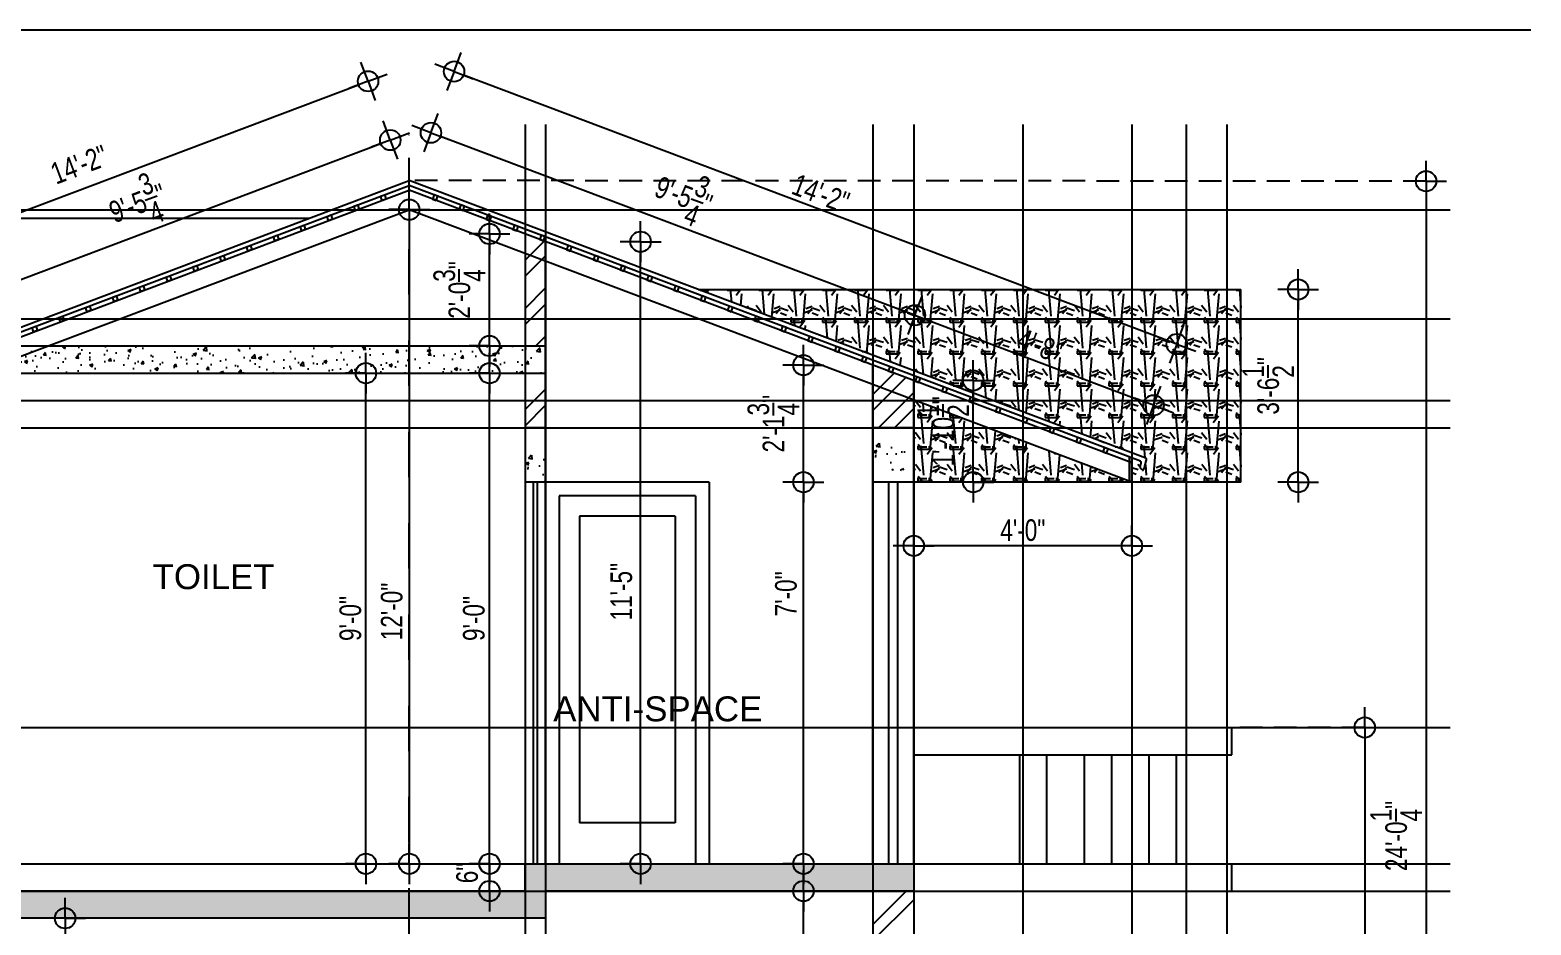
# Model space of a CAD drawing. Header units: inches. Extents: x 171009 to 352533, y -79956 to -38287.
# Drawn here: x 174494.9 to 174825.1, y -39329.5 to -39132.4 of the extents above; entities that cross this region are included whole.
import ezdxf

# ---------------------------------------------------------------- set-up
doc = ezdxf.new("R2010")
doc.units = ezdxf.units.IN
doc.header["$LTSCALE"] = 20
doc.header["$MEASUREMENT"] = 0
doc.header["$PDMODE"] = 34
doc.header["$PDSIZE"] = 5
doc.linetypes.add('DASHDOT', pattern=[1, 0.5, -0.25, 0, -0.25])
doc.linetypes.add('HIDDEN', pattern=[0.375, 0.25, -0.125])
doc.layers.get('0').update_dxf_attribs({"linetype": 'CONTINUOUS'})
doc.layers.get('Defpoints').update_dxf_attribs({"linetype": 'CONTINUOUS'})
for name, color, linetype in [('border', 230, 'CONTINUOUS'), ('DIMLINE', 254, 'CONTINUOUS'), ('DOOR', 1, 'CONTINUOUS'), ('guide', 211, 'CONTINUOUS'), ('HATCH', 8, 'CONTINUOUS'), ('KALKAAL', 7, 'CONTINUOUS'), ('text', 2, 'CONTINUOUS'), ('TILE', 22, 'CONTINUOUS'), ('wall', 13, 'CONTINUOUS'), ('WOOD', 7, 'CONTINUOUS')]:
    doc.layers.add(name, color=color, linetype=linetype)
doc.styles.add('DIMTEXT', font='arial_B.ttf', dxfattribs={"width": 0.75})
doc.styles.add('style5', font='arial_B.ttf')
doc.dimstyles.new('ARCH_48_0', dxfattribs={"dimtxt": 4.75, "dimasz": 2.25, "dimexe": 0.25, "dimexo": 0, "dimgap": 1, "dimtad": 1, "dimzin": 3, "dimdsep": 46, "dimlunit": 4, "dimtxsty": 'DIMTEXT', "dimblk": 'BLK', "dimcen": 0, "dimdle": 0.09375, "dimse1": 1, "dimse2": 1, "dimclrd": 254, "dimclrt": 3, "dimadec": 1, "dimazin": 0, "dimtfac": 1, "dimtix": 1, "dimtmove": 2, "dimatfit": 3, "dimldrblk": 'NONE', "dimfxl": 0.25, "dimtvp": 1.4625, "dimtolj": 1, "dimtzin": 15, "dimarcsym": 0})
pattern_1 = [(50, (-1909.8873, 1006.686), (7.17260183, -0.62752135), [0.75, -8.25]), (355, (-1909.887, 1006.686), (-1.38751334, 7.52192134), [0.6, -6.6]), (100.4514, (-1909.2896, 1006.634), (5.78509382, 6.89439542), [0.6374019, -7.01142112]), (46.1842, (-1909.887, 1008.686), (10.6724105, -1.65519014), [1.125, -12.375]), (96.6356, (-1908.998, 1008.548), (9.34662706, 9.7411787), [0.9561029, -10.51713]), (351.1842, (-1909.887, 1008.686), (9.34661945, 9.741186), [0.9, -9.9]), (21, (-1908.8873, 1008.186), (5.96907052, -4.0261889), [0.75, -8.25]), (326, (-1908.887, 1008.186), (2.43315332, 7.25150045), [0.6, -6.6]), (71.4514, (-1908.39, 1007.8506), (8.40222629, 3.22530497), [0.6374019, -7.01142112]), (37.5, (-1909.8873, 1006.6861), (0.121598553, 3.32893854), [0, -6.52, 0, -6.7, 0, -6.625]), (7.5, (-1909.8873, 1006.686), (2.630695374, 3.94411712), [0, -3.82, 0, -6.37, 0, -2.525]), (327.5, (-1912.1173, 1006.686), (5.33822436, -0.225548717), [0, -2.5, 0, -7.8, 0, -10.35]), (317.5, (-1913.1173, 1006.686), (5.83186169, 1.00104982), [0, -3.25, 0, -5.18, 0, -7.35])]

# ---------------------------------------------------------------- blocks, each defined once
blk = doc.blocks.new('BLK')
for q in [(0, 2), (-2, 0), (0, -2), (2, 0)]:
    blk.add_line((0, 0), q)
blk.add_circle((0, 0), 1)
blk = doc.blocks.new('*D200')
at = {"layer": 'Defpoints', "color": 0, "transparency": 16777216}
for p in [(174537.08, -39327.98), (174502.59, -39435.98), (174537.08, -39435.98)]:
    blk.add_point(p, dxfattribs=at)
at = {"layer": 'DIMLINE', "color": 254, "lineweight": -2, "transparency": 16777216}
blk.add_line((174502.59, -39330.23), (174502.59, -39433.73), dxfattribs=at)
at = {"layer": 'DIMLINE', "color": 254, "lineweight": -2, "transparency": 16777216, "xscale": 2.25, "yscale": 2.25, "zscale": 2.25}
for p, rotation in [((174502.59, -39327.98), 90), ((174502.59, -39435.98), 270)]:
    blk.add_blockref('BLK', p, dxfattribs=dict(at, rotation=rotation))
at = {"layer": 'DIMLINE', "color": 3, "transparency": 16777216, "insert": (174499.16, -39381.98), "char_height": 4.75, "attachment_point": 5, "rotation": 90, "style": 'DIMTEXT'}
blk.add_mtext('\\A1;9\'-0"', dxfattribs=at)
blk = doc.blocks.new('_None')
blk = doc.blocks.new('*D202')
at = {"layer": 'Defpoints', "color": 0, "transparency": 16777216}
for p in [(174665.03, -39321.98), (174680.3, -39321.98), (174680.3, -39351.98)]:
    blk.add_point(p, dxfattribs=at)
at = {"layer": 'DIMLINE', "color": 254, "lineweight": -2, "transparency": 16777216}
blk.add_line((174665.03, -39349.73), (174665.03, -39324.23), dxfattribs=at)
at = {"layer": 'DIMLINE', "color": 254, "lineweight": -2, "transparency": 16777216, "xscale": 2.25, "yscale": 2.25, "zscale": 2.25}
for p, rotation in [((174665.03, -39321.98), 90), ((174665.03, -39351.98), 270)]:
    blk.add_blockref('BLK', p, dxfattribs=dict(at, rotation=rotation))
at = {"layer": 'DIMLINE', "color": 3, "transparency": 16777216, "insert": (174661.6, -39336.98), "char_height": 4.75, "attachment_point": 5, "rotation": 90, "style": 'DIMTEXT'}
blk.add_mtext('\\A1;2\'-6"', dxfattribs=at)
blk = doc.blocks.new('*D203')
at = {"layer": 'Defpoints', "color": 0, "transparency": 16777216}
for p in [(174665.03, -39231.98), (174680.3, -39231.98), (174638.72, -39315.98)]:
    blk.add_point(p, dxfattribs=at)
at = {"layer": 'DIMLINE', "color": 254, "lineweight": -2, "transparency": 16777216}
blk.add_line((174665.03, -39313.73), (174665.03, -39234.23), dxfattribs=at)
at = {"layer": 'DIMLINE', "color": 254, "lineweight": -2, "transparency": 16777216, "xscale": 2.25, "yscale": 2.25, "zscale": 2.25}
for p, rotation in [((174665.03, -39231.98), 90), ((174665.03, -39315.98), 270)]:
    blk.add_blockref('BLK', p, dxfattribs=dict(at, rotation=rotation))
at = {"layer": 'DIMLINE', "color": 3, "transparency": 16777216, "insert": (174661.2, -39256.55), "char_height": 4.75, "attachment_point": 5, "rotation": 90, "style": 'DIMTEXT'}
blk.add_mtext('\\A1;7\'-0"', dxfattribs=at)
blk = doc.blocks.new('*D204')
at = {"layer": 'Defpoints', "color": 0, "transparency": 16777216}
for p in [(174665.03, -39206.2), (174680.3, -39206.2), (174680.3, -39231.98)]:
    blk.add_point(p, dxfattribs=at)
at = {"layer": 'DIMLINE', "color": 254, "lineweight": -2, "transparency": 16777216}
blk.add_line((174665.03, -39229.73), (174665.03, -39208.45), dxfattribs=at)
at = {"layer": 'DIMLINE', "color": 254, "lineweight": -2, "transparency": 16777216, "xscale": 2.25, "yscale": 2.25, "zscale": 2.25}
for p, rotation in [((174665.03, -39206.2), 90), ((174665.03, -39231.98), 270)]:
    blk.add_blockref('BLK', p, dxfattribs=dict(at, rotation=rotation))
at = {"layer": 'DIMLINE', "color": 3, "transparency": 16777216, "insert": (174658.43, -39219.09), "char_height": 4.75, "attachment_point": 5, "rotation": 90, "style": 'DIMTEXT'}
blk.add_mtext('\\A1;2\'-1{\\H1.000000x;\\S3/4;}"', dxfattribs=at)
blk = doc.blocks.new('*D205')
at = {"layer": 'Defpoints', "color": 0, "transparency": 16777216}
for p in [(174608.3, -39179.03), (174629.2, -39179.03), (174624.21, -39315.98)]:
    blk.add_point(p, dxfattribs=at)
at = {"layer": 'DIMLINE', "color": 254, "lineweight": -2, "transparency": 16777216}
blk.add_line((174629.2, -39313.73), (174629.2, -39181.28), dxfattribs=at)
at = {"layer": 'DIMLINE', "color": 254, "lineweight": -2, "transparency": 16777216, "xscale": 2.25, "yscale": 2.25, "zscale": 2.25}
for p, rotation in [((174629.2, -39179.03), 90), ((174629.2, -39315.98), 270)]:
    blk.add_blockref('BLK', p, dxfattribs=dict(at, rotation=rotation))
at = {"layer": 'DIMLINE', "color": 3, "transparency": 16777216, "insert": (174624.99, -39256.09), "char_height": 4.75, "attachment_point": 5, "rotation": 90, "style": 'DIMTEXT'}
blk.add_mtext('\\A1;11\'-5"', dxfattribs=at)
blk = doc.blocks.new('*D206')
at = {"layer": 'Defpoints', "color": 0, "transparency": 16777216}
for p in [(174595.96, -39207.98), (174603.8, -39207.98), (174603.8, -39315.98)]:
    blk.add_point(p, dxfattribs=at)
at = {"layer": 'DIMLINE', "color": 254, "lineweight": -2, "transparency": 16777216}
blk.add_line((174595.96, -39313.73), (174595.96, -39210.23), dxfattribs=at)
at = {"layer": 'DIMLINE', "color": 254, "lineweight": -2, "transparency": 16777216, "xscale": 2.25, "yscale": 2.25, "zscale": 2.25}
for p, rotation in [((174595.96, -39207.98), 90), ((174595.96, -39315.98), 270)]:
    blk.add_blockref('BLK', p, dxfattribs=dict(at, rotation=rotation))
at = {"layer": 'DIMLINE', "color": 3, "transparency": 16777216, "insert": (174592.53, -39261.98), "char_height": 4.75, "attachment_point": 5, "rotation": 90, "style": 'DIMTEXT'}
blk.add_mtext('\\A1;9\'-0"', dxfattribs=at)
blk = doc.blocks.new('*D207')
at = {"layer": 'Defpoints', "color": 0, "transparency": 16777216}
for p in [(174560.32, -39207.98), (174568.78, -39207.98), (174568.78, -39315.98)]:
    blk.add_point(p, dxfattribs=at)
at = {"layer": 'DIMLINE', "color": 254, "lineweight": -2, "transparency": 16777216}
blk.add_line((174568.78, -39313.73), (174568.78, -39210.23), dxfattribs=at)
at = {"layer": 'DIMLINE', "color": 254, "lineweight": -2, "transparency": 16777216, "xscale": 2.25, "yscale": 2.25, "zscale": 2.25}
for p, rotation in [((174568.78, -39207.98), 90), ((174568.78, -39315.98), 270)]:
    blk.add_blockref('BLK', p, dxfattribs=dict(at, rotation=rotation))
at = {"layer": 'DIMLINE', "color": 3, "transparency": 16777216, "insert": (174565.36, -39261.98), "char_height": 4.75, "attachment_point": 5, "rotation": 90, "style": 'DIMTEXT'}
blk.add_mtext('\\A1;9\'-0"', dxfattribs=at)
blk = doc.blocks.new('*D226')
at = {"layer": 'Defpoints', "color": 0, "transparency": 16777216}
for p in [(174689.3, -39209.59), (174702.39, -39209.59), (174689.3, -39231.98)]:
    blk.add_point(p, dxfattribs=at)
at = {"layer": 'DIMLINE', "color": 254, "lineweight": -2, "transparency": 16777216}
blk.add_line((174702.39, -39229.73), (174702.39, -39211.84), dxfattribs=at)
at = {"layer": 'DIMLINE', "color": 254, "lineweight": -2, "transparency": 16777216, "xscale": 2.25, "yscale": 2.25, "zscale": 2.25}
for p, rotation in [((174702.39, -39209.59), 90), ((174702.39, -39231.98), 270)]:
    blk.add_blockref('BLK', p, dxfattribs=dict(at, rotation=rotation))
at = {"layer": 'DIMLINE', "color": 3, "transparency": 16777216, "insert": (174695.79, -39220.79), "char_height": 4.75, "attachment_point": 5, "rotation": 90, "style": 'DIMTEXT'}
blk.add_mtext('\\A1;1\'-10{\\H1.000000x;\\S1/2;}"', dxfattribs=at)
blk = doc.blocks.new('*D227')
at = {"layer": 'Defpoints', "color": 0, "transparency": 16777216}
for p in [(174578.3, -39171.98), (174578.3, -39315.98), (174578.3, -39315.98)]:
    blk.add_point(p, dxfattribs=at)
at = {"layer": 'DIMLINE', "color": 254, "lineweight": -2, "transparency": 16777216}
blk.add_line((174578.3, -39174.23), (174578.3, -39313.73), dxfattribs=at)
at = {"layer": 'DIMLINE', "color": 254, "lineweight": -2, "transparency": 16777216, "xscale": 2.25, "yscale": 2.25, "zscale": 2.25}
for p, rotation in [((174578.3, -39171.98), 90), ((174578.3, -39315.98), 270)]:
    blk.add_blockref('BLK', p, dxfattribs=dict(at, rotation=rotation))
at = {"layer": 'DIMLINE', "color": 3, "transparency": 16777216, "insert": (174574.47, -39260.44), "char_height": 4.75, "attachment_point": 5, "rotation": 90, "style": 'DIMTEXT'}
blk.add_mtext('\\A1;12\'-0"', dxfattribs=at)
blk = doc.blocks.new('*D228')
at = {"layer": 'Defpoints', "color": 0, "transparency": 16777216}
for p in [(174595.96, -39315.98), (174603.8, -39315.98), (174603.8, -39321.98)]:
    blk.add_point(p, dxfattribs=at)
at = {"layer": 'DIMLINE', "color": 254, "lineweight": -2, "transparency": 16777216}
for p, q in [((174595.96, -39313.73), (174595.96, -39311.48)), ((174595.96, -39321.98), (174595.96, -39315.98)), ((174595.96, -39324.23), (174595.96, -39326.48))]:
    blk.add_line(p, q, dxfattribs=at)
at = {"layer": 'DIMLINE', "color": 254, "lineweight": -2, "transparency": 16777216, "xscale": 2.25, "yscale": 2.25, "zscale": 2.25}
for p, rotation in [((174595.96, -39315.98), 270), ((174595.96, -39321.98), 90)]:
    blk.add_blockref('BLK', p, dxfattribs=dict(at, rotation=rotation))
at = {"layer": 'DIMLINE', "color": 3, "transparency": 16777216, "insert": (174591.05, -39318.01), "char_height": 4.75, "attachment_point": 5, "rotation": 90, "style": 'DIMTEXT'}
blk.add_mtext('\\A1;6"', dxfattribs=at)
blk = doc.blocks.new('*D229')
at = {"layer": 'Defpoints', "color": 0, "transparency": 16777216}
for p in [(174595.96, -39177.33), (174603.8, -39177.33), (174603.8, -39201.98)]:
    blk.add_point(p, dxfattribs=at)
at = {"layer": 'DIMLINE', "color": 254, "lineweight": -2, "transparency": 16777216}
blk.add_line((174595.96, -39199.73), (174595.96, -39179.58), dxfattribs=at)
at = {"layer": 'DIMLINE', "color": 254, "lineweight": -2, "transparency": 16777216, "xscale": 2.25, "yscale": 2.25, "zscale": 2.25}
for p, rotation in [((174595.96, -39177.33), 90), ((174595.96, -39201.98), 270)]:
    blk.add_blockref('BLK', p, dxfattribs=dict(at, rotation=rotation))
at = {"layer": 'DIMLINE', "color": 3, "transparency": 16777216, "insert": (174589.32, -39189.66), "char_height": 4.75, "attachment_point": 5, "rotation": 90, "style": 'DIMTEXT'}
blk.add_mtext('\\A1;2\'-0{\\H1.000000x;\\S3/4;}"', dxfattribs=at)
blk = doc.blocks.new('*D230')
at = {"layer": 'Defpoints', "color": 0, "transparency": 16777216}
for p in [(174689.3, -39213.98), (174737.31, -39230.88), (174689.3, -39245.99)]:
    blk.add_point(p, dxfattribs=at)
at = {"layer": 'DIMLINE', "color": 254, "lineweight": -2, "transparency": 16777216}
blk.add_line((174735.06, -39245.99), (174691.55, -39245.99), dxfattribs=at)
at = {"layer": 'DIMLINE', "color": 254, "lineweight": -2, "transparency": 16777216, "xscale": 2.25, "yscale": 2.25, "zscale": 2.25, "rotation": 180}
blk.add_blockref('BLK', (174689.3, -39245.99), dxfattribs=at)
at = {"layer": 'DIMLINE', "color": 254, "lineweight": -2, "transparency": 16777216, "xscale": 2.25, "yscale": 2.25, "zscale": 2.25}
blk.add_blockref('BLK', (174737.31, -39245.99), dxfattribs=at)
at = {"layer": 'DIMLINE', "color": 3, "transparency": 16777216, "insert": (174713.3, -39242.56), "char_height": 4.75, "attachment_point": 5, "style": 'DIMTEXT'}
blk.add_mtext('\\A1;4\'-0"', dxfattribs=at)
blk = doc.blocks.new('*D232')
at = {"layer": 'Defpoints', "color": 0, "transparency": 16777216}
for p in [(174752.21, -39285.98), (174752.21, -39453.98), (174788.52, -39453.98)]:
    blk.add_point(p, dxfattribs=at)
at = {"layer": 'DIMLINE', "color": 254, "lineweight": -2, "transparency": 16777216}
blk.add_line((174788.52, -39288.23), (174788.52, -39451.73), dxfattribs=at)
at = {"layer": 'DIMLINE', "color": 254, "lineweight": -2, "transparency": 16777216, "xscale": 2.25, "yscale": 2.25, "zscale": 2.25}
for p, rotation in [((174788.52, -39285.98), 90), ((174788.52, -39453.98), 270)]:
    blk.add_blockref('BLK', p, dxfattribs=dict(at, rotation=rotation))
at = {"layer": 'DIMLINE', "color": 3, "transparency": 16777216, "insert": (174785.09, -39369.98), "char_height": 4.75, "attachment_point": 5, "rotation": 90, "style": 'DIMTEXT'}
blk.add_mtext('\\A1;14\'-0"', dxfattribs=at)
blk = doc.blocks.new('*D233')
at = {"layer": 'Defpoints', "color": 0, "transparency": 16777216}
for p in [(174578.3, -39165.72), (174719.08, -39453.98), (174802.02, -39453.98)]:
    blk.add_point(p, dxfattribs=at)
at = {"layer": 'DIMLINE', "color": 254, "lineweight": -2, "transparency": 16777216}
blk.add_line((174802.02, -39167.97), (174802.02, -39451.73), dxfattribs=at)
at = {"layer": 'DIMLINE', "color": 254, "lineweight": -2, "transparency": 16777216, "xscale": 2.25, "yscale": 2.25, "zscale": 2.25}
for p, rotation in [((174802.02, -39165.72), 90), ((174802.02, -39453.98), 270)]:
    blk.add_blockref('BLK', p, dxfattribs=dict(at, rotation=rotation))
at = {"layer": 'DIMLINE', "color": 3, "transparency": 16777216, "insert": (174795.43, -39309.85), "char_height": 4.75, "attachment_point": 5, "rotation": 90, "style": 'DIMTEXT'}
blk.add_mtext('\\A1;24\'-0{\\H1.000000x;\\S1/4;}"', dxfattribs=at)
blk = doc.blocks.new('*D247')
at = {"layer": 'Defpoints', "color": 0, "transparency": 16777216}
for p in [(174569.25, -39143.72), (174578.3, -39167.71), (174419.3, -39227.71)]:
    blk.add_point(p, dxfattribs=at)
at = {"layer": 'DIMLINE', "color": 254, "lineweight": -2, "transparency": 16777216}
blk.add_line((174412.35, -39202.93), (174567.14, -39144.52), dxfattribs=at)
at = {"layer": 'DIMLINE', "color": 254, "lineweight": -2, "transparency": 16777216, "xscale": 2.25, "yscale": 2.25, "zscale": 2.25}
for p, rotation in [((174569.25, -39143.72), 20.67383010062851), ((174410.24, -39203.72), 200.6738301006285)]:
    blk.add_blockref('BLK', p, dxfattribs=dict(at, rotation=rotation))
at = {"layer": 'DIMLINE', "color": 3, "transparency": 16777216, "insert": (174505.68, -39162.04), "char_height": 4.75, "attachment_point": 5, "rotation": 20.6738, "style": 'DIMTEXT'}
blk.add_mtext('\\A1;14\'-2"', dxfattribs=at)
blk = doc.blocks.new('*D249')
at = {"layer": 'Defpoints', "color": 0, "transparency": 16777216}
for p in [(174574.13, -39156.65), (174578.3, -39167.71), (174471.8, -39207.9)]:
    blk.add_point(p, dxfattribs=at)
at = {"layer": 'DIMLINE', "color": 254, "lineweight": -2, "transparency": 16777216}
blk.add_line((174469.73, -39196.05), (174572.02, -39157.44), dxfattribs=at)
at = {"layer": 'DIMLINE', "color": 254, "lineweight": -2, "transparency": 16777216, "xscale": 2.25, "yscale": 2.25, "zscale": 2.25}
for p, rotation in [((174574.13, -39156.65), 20.67383010062974), ((174467.62, -39196.84), 200.6738301006297)]:
    blk.add_blockref('BLK', p, dxfattribs=dict(at, rotation=rotation))
at = {"layer": 'DIMLINE', "color": 3, "transparency": 16777216, "insert": (174518.53, -39170.54), "char_height": 4.75, "attachment_point": 5, "rotation": 20.6738, "style": 'DIMTEXT'}
blk.add_mtext('\\A1;9\'-5{\\H1.000000x;\\S3/4;}"', dxfattribs=at)
blk = doc.blocks.new('*D250')
at = {"layer": 'Defpoints', "color": 0, "transparency": 16777216}
for p in [(174583.08, -39155.05), (174578.3, -39167.71), (174684.8, -39207.89)]:
    blk.add_point(p, dxfattribs=at)
at = {"layer": 'DIMLINE', "color": 254, "lineweight": -2, "transparency": 16777216}
blk.add_line((174687.47, -39194.44), (174585.18, -39155.84), dxfattribs=at)
at = {"layer": 'DIMLINE', "color": 254, "lineweight": -2, "transparency": 16777216, "xscale": 2.25, "yscale": 2.25, "zscale": 2.25}
for p, rotation in [((174583.08, -39155.05), 159.3261698989424), ((174689.57, -39195.23), 339.3261698989425)]:
    blk.add_blockref('BLK', p, dxfattribs=dict(at, rotation=rotation))
at = {"layer": 'DIMLINE', "color": 3, "transparency": 16777216, "insert": (174638.67, -39168.93), "char_height": 4.75, "attachment_point": 5, "rotation": 339.3262, "style": 'DIMTEXT'}
blk.add_mtext('\\A1;9\'-5{\\H1.000000x;\\S3/4;}"', dxfattribs=at)
blk = doc.blocks.new('*D251')
at = {"layer": 'Defpoints', "color": 0, "transparency": 16777216}
for p in [(174684.8, -39207.89), (174742.08, -39215.05), (174737.31, -39227.71)]:
    blk.add_point(p, dxfattribs=at)
at = {"layer": 'DIMLINE', "color": 254, "lineweight": -2, "transparency": 16777216}
blk.add_line((174691.68, -39196.03), (174739.98, -39214.25), dxfattribs=at)
at = {"layer": 'DIMLINE', "color": 254, "lineweight": -2, "transparency": 16777216, "xscale": 2.25, "yscale": 2.25, "zscale": 2.25}
for p, rotation in [((174689.57, -39195.23), 159.3261698987993), ((174742.08, -39215.05), 339.3261698987993)]:
    blk.add_blockref('BLK', p, dxfattribs=dict(at, rotation=rotation))
at = {"layer": 'DIMLINE', "color": 3, "transparency": 16777216, "insert": (174717.04, -39201.93), "char_height": 4.75, "attachment_point": 5, "rotation": 339.3262, "style": 'DIMTEXT'}
blk.add_mtext('\\A1;4\'-8"', dxfattribs=at)
blk = doc.blocks.new('*D252')
at = {"layer": 'Defpoints', "color": 0, "transparency": 16777216}
for p in [(174588.17, -39141.57), (174578.3, -39167.71), (174737.31, -39227.71)]:
    blk.add_point(p, dxfattribs=at)
at = {"layer": 'DIMLINE', "color": 254, "lineweight": -2, "transparency": 16777216}
blk.add_line((174745.07, -39200.77), (174590.27, -39142.36), dxfattribs=at)
at = {"layer": 'DIMLINE', "color": 254, "lineweight": -2, "transparency": 16777216, "xscale": 2.25, "yscale": 2.25, "zscale": 2.25}
for p, rotation in [((174588.17, -39141.57), 159.3261698987984), ((174747.17, -39201.57), 339.3261698987985)]:
    blk.add_blockref('BLK', p, dxfattribs=dict(at, rotation=rotation))
at = {"layer": 'DIMLINE', "color": 3, "transparency": 16777216, "insert": (174668.86, -39168.4), "char_height": 4.75, "attachment_point": 5, "rotation": 339.3262, "style": 'DIMTEXT'}
blk.add_mtext('\\A1;14\'-2"', dxfattribs=at)
blk = doc.blocks.new('*D253')
at = {"layer": 'Defpoints', "color": 0, "transparency": 16777216}
for p in [(174761.29, -39189.56), (174773.89, -39189.56), (174761.29, -39231.98)]:
    blk.add_point(p, dxfattribs=at)
at = {"layer": 'DIMLINE', "color": 254, "lineweight": -2, "transparency": 16777216}
blk.add_line((174773.89, -39229.73), (174773.89, -39191.81), dxfattribs=at)
at = {"layer": 'DIMLINE', "color": 254, "lineweight": -2, "transparency": 16777216, "xscale": 2.25, "yscale": 2.25, "zscale": 2.25}
for p, rotation in [((174773.89, -39189.56), 90), ((174773.89, -39231.98), 270)]:
    blk.add_blockref('BLK', p, dxfattribs=dict(at, rotation=rotation))
at = {"layer": 'DIMLINE', "color": 3, "transparency": 16777216, "insert": (174767.28, -39210.77), "char_height": 4.75, "attachment_point": 5, "rotation": 90, "style": 'DIMTEXT'}
blk.add_mtext('\\A1;3\'-6{\\H1.000000x;\\S1/2;}"', dxfattribs=at)

msp = doc.modelspace()

# ---------------------------------------------------------------- hatches: boundary and pattern name
at = {"layer": 'HATCH'}
h = msp.add_hatch(dxfattribs=at)
h.set_pattern_fill('AR-CONC', color=256, style=0)
h.set_pattern_definition(pattern_1)
h.paths.add_polyline_path([(174608.296, -39207.985), (174608.296, -39201.985), (174467.296, -39201.985), (174467.296, -39207.985)])
h = msp.add_hatch(dxfattribs=at)
h.set_pattern_fill('ANSI32', color=256, scale=20, style=0)
h.set_pattern_definition([(45, (-1541.244, 674.2276), (-5.30330086, 5.30330086), []), (45, (-1537.7085, 674.2276), (-5.30330086, 5.30330086), [])])
h.paths.add_polyline_path([(174608.296, -39210.985), (174603.796, -39210.985), (174603.796, -39219.985), (174608.296, -39219.985)])
h = msp.add_hatch(dxfattribs=at)
h.set_pattern_fill('AR-CONC', color=256, style=0)
h.set_pattern_definition([(50, (-1909.8873, 997.31), (7.17260183, -0.62752135), [0.75, -8.25]), (355, (-1909.887, 997.31), (-1.38751334, 7.52192134), [0.6, -6.6]), (100.4514, (-1909.2896, 997.258), (5.78509382, 6.89439542), [0.6374019, -7.01142112]), (46.1842, (-1909.887, 999.31), (10.6724105, -1.65519014), [1.125, -12.375]), (96.6356, (-1908.998, 999.172), (9.34662706, 9.7411787), [0.9561029, -10.51713]), (351.1842, (-1909.887, 999.31), (9.34661945, 9.741186), [0.9, -9.9]), (21, (-1908.8873, 998.81), (5.96907052, -4.0261889), [0.75, -8.25]), (326, (-1908.887, 998.81), (2.43315332, 7.25150045), [0.6, -6.6]), (71.4514, (-1908.39, 998.4746), (8.40222629, 3.22530497), [0.6374019, -7.01142112]), (37.5, (-1909.8873, 997.31), (0.121598553, 3.32893854), [0, -6.52, 0, -6.7, 0, -6.625]), (7.5, (-1909.8873, 997.31), (2.630695374, 3.94411712), [0, -3.82, 0, -6.37, 0, -2.525]), (327.5, (-1912.1173, 997.31), (5.33822436, -0.225548717), [0, -2.5, 0, -7.8, 0, -10.35]), (317.5, (-1913.1173, 997.31), (5.83186169, 1.00104982), [0, -3.25, 0, -5.18, 0, -7.35])])
h.paths.add_polyline_path([(174689.296, -39229.361), (174689.296, -39223.361), (174680.296, -39223.361), (174680.296, -39229.361)])
h = msp.add_hatch(dxfattribs=at)
h.set_pattern_fill('AR-CONC', color=256, style=0)
h.set_pattern_definition([(50, (-1986.3873, 994.686), (7.17260183, -0.62752135), [0.75, -8.25]), (355, (-1986.387, 994.686), (-1.38751334, 7.52192134), [0.6, -6.6]), (100.4514, (-1985.7896, 994.634), (5.78509382, 6.89439542), [0.6374019, -7.01142112]), (46.1842, (-1986.387, 996.686), (10.6724105, -1.65519014), [1.125, -12.375]), (96.6356, (-1985.498, 996.548), (9.34662706, 9.7411787), [0.9561029, -10.51713]), (351.1842, (-1986.387, 996.686), (9.34661945, 9.741186), [0.9, -9.9]), (21, (-1985.3873, 996.186), (5.96907052, -4.0261889), [0.75, -8.25]), (326, (-1985.387, 996.186), (2.43315332, 7.25150045), [0.6, -6.6]), (71.4514, (-1984.89, 995.8506), (8.40222629, 3.22530497), [0.6374019, -7.01142112]), (37.5, (-1986.3873, 994.6861), (0.121598553, 3.32893854), [0, -6.52, 0, -6.7, 0, -6.625]), (7.5, (-1986.3873, 994.686), (2.630695374, 3.94411712), [0, -3.82, 0, -6.37, 0, -2.525]), (327.5, (-1988.6173, 994.686), (5.33822436, -0.225548717), [0, -2.5, 0, -7.8, 0, -10.35]), (317.5, (-1989.6173, 994.686), (5.83186169, 1.00104982), [0, -3.25, 0, -5.18, 0, -7.35])])
h.paths.add_polyline_path([(174608.296, -39231.985), (174608.296, -39225.985), (174603.796, -39225.985), (174603.796, -39231.985)])
h = msp.add_hatch(dxfattribs=at)
h.set_pattern_fill('AR-CONC', color=256, style=0)
h.set_pattern_definition(pattern_1)
h.paths.add_polyline_path([(174608.296, -39327.985), (174608.296, -39321.985), (174689.296, -39321.985), (174689.296, -39315.985), (174603.796, -39315.985), (174603.796, -39321.985), (174426.796, -39321.985), (174426.796, -39327.985)])
at = {"layer": 'TILE'}
h = msp.add_hatch(dxfattribs=at)
h.set_pattern_fill('SPANTILE', color=256, scale=7, style=0)
h.set_pattern_definition([(274.9697, (-1534.80407, 675.2276), (-6.99993914905, 84.0000073606), [6.464304, -155.143247]), (180, (-1534.244, 668.7876), (-7, -7), [0.56, -6.44]), (0, (-1541.244, 668.2276), (7, 7), [1.96, -5.04]), (90, (-1539.284, 668.2276), (-7, 7), [0.7, -6.3]), (270, (-1534.804, 668.9276), (7, -7), [0.7, -6.3]), (0, (-1534.804, 668.2276), (7, 7), [0.56, -6.44]), (0, (-1541.244, 668.7876), (7, 7), [1.4, -5.6]), (85.0303, (-1539.84407, 668.7876), (6.99993914905, 84.0000073606), [6.464304, -155.143247]), (52.6961, (-1539.84407, 669.1376), (-90.9999012292, -119.00007519182), [1.848056, -182.95725]), (18.4349, (-1538.724, 670.6076), (14.000003042, 6.999988823), [1.770874, -20.365065]), (341.5651, (-1537.044, 671.1676), (-14.000003042, 6.999988823), [1.770874, -20.365065]), (307.3039, (-1535.36407, 670.6076), (90.9999012292, -119.00007519182), [1.848056, -182.95725]), (20.2249, (-1538.37407, 670.1176), (-76.99998085034, -28.0000583492), [1.417395, -140.321804]), (339.7751, (-1537.04407, 670.6076), (76.99998085034, -28.0000583492), [1.417395, -140.321804]), (307.4054, (-1535.71407, 670.1176), (70.0000696683, -90.99994725486), [1.498063, -148.308475]), (52.5946, (-1539.28407, 668.9276), (-70.0000696683, -90.99994725486), [1.498063, -148.308475])])
h.paths.add_polyline_path([(174740.338, -39226.716, -0.4037409), (174740.541, -39227.083), (174740.02, -39229.07, -0.559988), (174739.088, -39228.679, 0.0000013), (174739.088, -39228.679), (174739.346, -39227.696, 0.3534757), (174739.191, -39227.352), (174737.306, -39226.64), (174737.306, -39227.709), (174737.306, -39231.985), (174761.295, -39231.985), (174761.295, -39189.564), (174641.884, -39189.564)])
h.paths.add_polyline_path([(174737.306, -39231.985), (174689.296, -39213.868), (174689.296, -39231.985)])

# ---------------------------------------------------------------- linework, layer by layer
msp.add_line((174467.296, -39171.985), (174561.306, -39171.985))
at = {"color": 8}
msp.add_line((174476.296, -39173.87), (174556.309, -39173.87), dxfattribs=at)
at = {"color": 7}
msp.add_line((174476.296, -39315.985), (174603.796, -39315.985), dxfattribs=at)
at = {"layer": 'border', "ltscale": 5}
msp.add_line((174825.105, -39132.428), (174284.34, -39132.428), dxfattribs=at)
at = {"layer": 'DIMLINE', "color": 8, "linetype": 'HIDDEN'}
for p, q in [((174802.019, -39165.717), (174578.301, -39165.572)), ((174788.517, -39285.985), (174759.296, -39285.985))]:
    msp.add_line(p, q, dxfattribs=at)
at = {"layer": 'DOOR'}
for p, q in [((174603.796, -39231.985), (174603.796, -39315.985)), ((174605.546, -39231.985), (174605.546, -39315.985)), ((174606.546, -39315.985), (174606.546, -39231.985)), ((174608.296, -39315.985), (174608.296, -39231.985)), ((174680.296, -39315.985), (174680.296, -39231.985)), ((174683.796, -39315.985), (174683.796, -39231.985)), ((174685.796, -39315.985), (174685.796, -39231.985)), ((174689.296, -39315.985), (174689.296, -39231.985))]:
    msp.add_line(p, q, dxfattribs=at)
at = {"layer": 'DOOR', "color": 4}
for p, q in [((174608.296, -39231.985), (174608.296, -39315.985)), ((174644.296, -39231.985), (174608.296, -39231.985)), ((174644.296, -39231.985), (174644.296, -39315.985)), ((174641.296, -39234.985), (174611.296, -39234.985)), ((174611.296, -39234.985), (174611.296, -39315.985)), ((174641.296, -39234.985), (174641.296, -39315.985)), ((174636.796, -39239.485), (174615.796, -39239.485)), ((174615.796, -39239.485), (174615.796, -39306.985)), ((174636.796, -39239.485), (174636.796, -39306.985)), ((174636.796, -39306.985), (174615.796, -39306.985))]:
    msp.add_line(p, q, dxfattribs=at)
at = {"layer": 'guide', "linetype": 'DASHDOT'}
msp.add_line((174578.301, -39492.176), (174578.301, -39153.22), dxfattribs=at)
at = {"layer": 'guide'}
for p, q in [((174603.796, -39153.22), (174603.796, -39492.176)), ((174608.296, -39153.22), (174608.296, -39492.176)), ((174680.296, -39153.22), (174680.296, -39492.176)), ((174689.296, -39153.22), (174689.296, -39492.176)), ((174713.296, -39153.22), (174713.296, -39492.176)), ((174737.296, -39153.22), (174737.296, -39492.176)), ((174749.296, -39492.176), (174749.296, -39153.22)), ((174758.296, -39492.176), (174758.296, -39153.22))]:
    msp.add_line(p, q, dxfattribs=at)
at = {"layer": 'guide', "color": 3, "linetype": 'Continuous'}
for p, q in [((174311.776, -39171.985), (174807.341, -39171.985)), ((174311.776, -39195.985), (174807.341, -39195.985)), ((174311.776, -39315.985), (174807.341, -39315.985)), ((174312.451, -39321.985), (174807.341, -39321.985))]:
    msp.add_line(p, q, dxfattribs=at)
at = {"layer": 'guide', "color": 1, "linetype": 'Continuous'}
for p, q in [((174311.776, -39213.985), (174807.341, -39213.985)), ((174311.776, -39219.985), (174807.341, -39219.985))]:
    msp.add_line(p, q, dxfattribs=at)
at = {"layer": 'guide', "color": 5, "linetype": 'Continuous'}
msp.add_line((174311.776, -39285.985), (174807.341, -39285.985), dxfattribs=at)
at = {"layer": 'HATCH'}
for p, q in [((174603.796, -39183.111), (174607.993, -39178.913)), ((174603.796, -39186.646), (174608.296, -39182.146)), ((174603.796, -39193.717), (174608.296, -39189.217)), ((174603.796, -39197.253), (174608.296, -39192.753)), ((174606.135, -39201.985), (174608.296, -39199.824)), ((174680.296, -39212.677), (174685, -39207.972)), ((174680.296, -39216.212), (174687.567, -39208.941)), ((174681.557, -39219.985), (174689.296, -39212.246)), ((174685.093, -39219.985), (174689.296, -39215.782)), ((174680.296, -39329.349), (174687.66, -39321.985)), ((174680.296, -39332.885), (174689.296, -39323.885))]:
    msp.add_line(p, q, dxfattribs=at)
at = {"layer": 'KALKAAL'}
for p, q in [((174749.296, -39285.985), (174749.296, -39231.985)), ((174758.296, -39285.985), (174758.296, -39231.985))]:
    msp.add_line(p, q, dxfattribs=at)
at = {"layer": 'TILE', "color": 7}
for p, q in [((174416.264, -39226.716), (174578.301, -39165.572)), ((174417.41, -39227.352), (174578.301, -39166.64))]:
    msp.add_line(p, q, dxfattribs=at)
at = {"layer": 'TILE'}
for p, q in [((174740.338, -39226.716), (174578.301, -39165.572)), ((174739.191, -39227.352), (174578.301, -39166.64)), ((174739.088, -39228.679), (174739.346, -39227.696)), ((174740.02, -39229.07), (174740.542, -39227.08))]:
    msp.add_line(p, q, dxfattribs=at)
for centre, radius, start, end in [((174739.674, -39228.589), 0.592, 188.72401, 305.71722), ((174739.056, -39227.62), 0.3, 345.30306, 73.20213), ((174740.249, -39227.005), 0.302, 345.64896, 72.90099)]:
    msp.add_arc(centre, radius, start, end, dxfattribs=at)
at = {"layer": 'wall'}
for p, q in [((174603.796, -39177.33), (174603.796, -39201.985)), ((174608.296, -39231.985), (174608.296, -39179.028)), ((174641.884, -39189.564), (174761.295, -39189.564)), ((174761.295, -39231.985), (174761.295, -39189.564)), ((174467.296, -39201.985), (174608.296, -39201.985)), ((174467.296, -39207.985), (174608.296, -39207.985)), ((174603.796, -39207.985), (174603.796, -39231.985)), ((174680.296, -39231.985), (174680.296, -39206.197)), ((174689.296, -39220.864), (174689.296, -39209.593)), ((174689.296, -39231.985), (174689.296, -39209.593)), ((174608.296, -39219.985), (174603.796, -39219.985)), ((174689.296, -39219.985), (174680.296, -39219.985)), ((174608.296, -39231.985), (174603.796, -39231.985)), ((174689.296, -39231.985), (174680.296, -39231.985)), ((174761.295, -39231.985), (174689.296, -39231.985)), ((174689.296, -39285.985), (174759.296, -39285.985)), ((174759.296, -39291.985), (174759.296, -39285.985)), ((174689.296, -39291.985), (174759.296, -39291.985)), ((174712.546, -39291.985), (174712.546, -39315.985)), ((174718.546, -39291.985), (174718.546, -39315.985)), ((174726.796, -39291.985), (174726.796, -39315.985)), ((174732.796, -39291.985), (174732.796, -39315.985)), ((174741.046, -39291.985), (174741.046, -39315.985)), ((174747.046, -39291.985), (174747.046, -39315.985)), ((174758.296, -39315.985), (174758.296, -39291.985)), ((174603.796, -39315.985), (174689.296, -39315.985)), ((174603.796, -39321.985), (174603.796, -39315.985)), ((174689.296, -39315.985), (174689.296, -39321.985)), ((174689.296, -39315.985), (174759.296, -39315.985)), ((174759.296, -39321.985), (174759.296, -39315.985)), ((174603.796, -39321.985), (174426.796, -39321.985)), ((174608.296, -39321.985), (174608.296, -39327.985)), ((174689.296, -39321.985), (174608.296, -39321.985)), ((174680.296, -39321.985), (174680.296, -39351.985)), ((174689.296, -39321.985), (174689.296, -39351.985)), ((174689.296, -39321.985), (174759.296, -39321.985)), ((174758.296, -39345.985), (174758.296, -39321.985)), ((174608.296, -39327.985), (174426.796, -39327.985))]:
    msp.add_line(p, q, dxfattribs=at)
at = {"layer": 'WOOD', "color": 7}
for p, q in [((174419.296, -39227.709), (174578.301, -39167.709)), ((174419.296, -39231.985), (174578.301, -39171.985))]:
    msp.add_line(p, q, dxfattribs=at)
at = {"layer": 'WOOD'}
for p, q in [((174737.306, -39227.709), (174578.301, -39167.709)), ((174737.306, -39231.985), (174578.301, -39171.985)), ((174736.806, -39231.796), (174736.806, -39227.521)), ((174737.306, -39231.985), (174737.306, -39227.709))]:
    msp.add_line(p, q, dxfattribs=at)
at = {"layer": 'WOOD', "color": 13}
for p, q in [((174736.806, -39227.558), (174736.806, -39226.514)), ((174737.306, -39227.709), (174737.306, -39226.665))]:
    msp.add_line(p, q, dxfattribs=at)
at = {"layer": 'WOOD', "color": 7}
for points in [[(174573.196, -39169.635), (174572.362, -39169.95), (174572.009, -39169.015), (174572.843, -39168.7)], [(174567.296, -39171.862), (174566.462, -39172.176), (174566.109, -39171.241), (174566.943, -39170.926)], [(174555.496, -39176.314), (174554.662, -39176.629), (174554.309, -39175.694), (174555.143, -39175.379)], [(174561.396, -39174.088), (174560.562, -39174.403), (174560.209, -39173.467), (174561.043, -39173.153)], [(174549.596, -39178.541), (174548.762, -39178.855), (174548.409, -39177.92), (174549.243, -39177.605)], [(174537.796, -39182.993), (174536.962, -39183.308), (174536.609, -39182.373), (174537.443, -39182.058)], [(174543.696, -39180.767), (174542.862, -39181.082), (174542.509, -39180.146), (174543.343, -39179.832)], [(174531.896, -39185.22), (174531.062, -39185.535), (174530.709, -39184.599), (174531.543, -39184.284)], [(174520.096, -39189.672), (174519.262, -39189.987), (174518.908, -39189.052), (174519.743, -39188.737)], [(174525.996, -39187.446), (174525.162, -39187.761), (174524.808, -39186.825), (174525.643, -39186.511)], [(174514.196, -39191.899), (174513.362, -39192.214), (174513.008, -39191.278), (174513.843, -39190.963)], [(174502.396, -39196.352), (174501.562, -39196.666), (174501.208, -39195.731), (174502.043, -39195.416)], [(174508.296, -39194.125), (174507.462, -39194.44), (174507.108, -39193.505), (174507.943, -39193.19)], [(174496.496, -39198.578), (174495.662, -39198.893), (174495.308, -39197.957), (174496.142, -39197.642)]]:
    msp.add_lwpolyline(points, close=True, dxfattribs=at)
at = {"layer": 'WOOD', "color": 13}
for points in [[(174583.405, -39169.635), (174584.239, -39169.95), (174584.592, -39169.015), (174583.758, -39168.7)], [(174589.305, -39171.862), (174590.139, -39172.176), (174590.492, -39171.241), (174589.658, -39170.926)], [(174595.205, -39174.088), (174596.039, -39174.403), (174596.392, -39173.467), (174595.558, -39173.153)], [(174601.105, -39176.314), (174601.939, -39176.629), (174602.292, -39175.694), (174601.458, -39175.379)], [(174607.005, -39178.541), (174607.839, -39178.855), (174608.193, -39177.92), (174607.358, -39177.605)], [(174612.905, -39180.767), (174613.739, -39181.082), (174614.093, -39180.146), (174613.258, -39179.832)], [(174618.805, -39182.993), (174619.639, -39183.308), (174619.993, -39182.373), (174619.158, -39182.058)], [(174624.705, -39185.22), (174625.539, -39185.535), (174625.893, -39184.599), (174625.058, -39184.284)], [(174630.605, -39187.446), (174631.439, -39187.761), (174631.793, -39186.825), (174630.958, -39186.511)], [(174636.505, -39189.672), (174637.339, -39189.987), (174637.693, -39189.052), (174636.859, -39188.737)], [(174642.405, -39191.899), (174643.239, -39192.214), (174643.593, -39191.278), (174642.759, -39190.963)], [(174648.305, -39194.125), (174649.139, -39194.44), (174649.493, -39193.505), (174648.659, -39193.19)], [(174654.205, -39196.352), (174655.039, -39196.666), (174655.393, -39195.731), (174654.559, -39195.416)], [(174660.105, -39198.578), (174660.939, -39198.893), (174661.293, -39197.957), (174660.459, -39197.642)], [(174666.005, -39200.804), (174666.839, -39201.119), (174667.193, -39200.184), (174666.359, -39199.869)], [(174671.905, -39203.031), (174672.739, -39203.345), (174673.093, -39202.41), (174672.259, -39202.095)], [(174677.805, -39205.257), (174678.639, -39205.572), (174678.993, -39204.636), (174678.159, -39204.322)], [(174683.705, -39207.483), (174684.539, -39207.798), (174684.893, -39206.863), (174684.059, -39206.548)], [(174689.605, -39209.71), (174690.439, -39210.024), (174690.793, -39209.089), (174689.959, -39208.774)], [(174695.505, -39211.936), (174696.339, -39212.251), (174696.693, -39211.315), (174695.859, -39211.001)], [(174701.405, -39214.162), (174702.24, -39214.477), (174702.593, -39213.542), (174701.759, -39213.227)], [(174707.305, -39216.389), (174708.14, -39216.704), (174708.493, -39215.768), (174707.659, -39215.453)], [(174713.205, -39218.615), (174714.04, -39218.93), (174714.393, -39217.994), (174713.559, -39217.68)], [(174719.105, -39220.841), (174719.94, -39221.156), (174720.293, -39220.221), (174719.459, -39219.906)], [(174725.005, -39223.068), (174725.84, -39223.383), (174726.193, -39222.447), (174725.359, -39222.132)], [(174730.906, -39225.294), (174731.74, -39225.609), (174732.093, -39224.674), (174731.259, -39224.359)]]:
    msp.add_lwpolyline(points, close=True, dxfattribs=at)

# ---------------------------------------------------------------- texts
at = {"layer": 'text', "style": 'style5'}
for s, p in [('TOILET', (174521.837, -39255.522)), ('ANTI-SPACE', (174609.98, -39284.619))]:
    msp.add_text(s, height=5.4893, dxfattribs=at).set_placement(p)

# ---------------------------------------------------------------- dimensions: what is measured, and where the dimension line sits
at = {"layer": 'DIMLINE'}
dim = msp.add_linear_dim(base=(174569.249, -39143.721), p1=(174419.296, -39227.709), p2=(174578.301, -39167.709), angle=20.67383, dimstyle='ARCH_48_0', override={"dimfxl": 0.18}, dxfattribs=at)
dim.commit()
dim.dimension.update_dxf_attribs({"geometry": '*D247', "text_midpoint": (174505.683, -39162.041), "dimtype": 161})
for p1, p2, distance, picture, middle in [((174737.306, -39227.709), (174578.301, -39167.709), -27.941, '*D252', (174668.863, -39168.4)), ((174471.796, -39207.899), (174578.301, -39167.709), 11.82, '*D249', (174518.533, -39170.538)), ((174684.796, -39207.895), (174578.301, -39167.709), -13.535, '*D250', (174638.669, -39168.932)), ((174684.796, -39207.895), (174737.306, -39227.709), 13.535, '*D251', (174717.038, -39201.934))]:
    dim = msp.add_aligned_dim(p1=p1, p2=p2, distance=distance, dimstyle='ARCH_48_0', override={"dimfxl": 0.18}, dxfattribs=at)
    dim.commit()
    dim.dimension.update_dxf_attribs({"geometry": picture, "text_midpoint": middle})
for base, p1, p2, picture, middle in [((174802.019, -39453.985), (174578.301, -39165.717), (174719.084, -39453.985), '*D233', (174795.427, -39309.851)), ((174595.9587, -39177.3297), (174603.7956, -39201.9846), (174603.7956, -39177.3297), '*D229', (174589.3247, -39189.6571)), ((174665.027, -39206.197), (174680.296, -39231.985), (174680.296, -39206.197), '*D204', (174658.433, -39219.091)), ((174568.785, -39207.985), (174568.785, -39315.985), (174560.315, -39207.985), '*D207', (174565.36, -39261.985)), ((174595.959, -39207.985), (174603.796, -39315.985), (174603.796, -39207.985), '*D206', (174592.533, -39261.985)), ((174702.389, -39209.593), (174689.296, -39231.985), (174689.296, -39209.593), '*D226', (174695.787, -39220.789)), ((174788.517, -39453.985), (174752.211, -39285.985), (174752.211, -39453.985), '*D232', (174785.092, -39369.985)), ((174665.027, -39321.985), (174680.296, -39351.985), (174680.296, -39321.985), '*D202', (174661.602, -39336.985)), ((174502.586, -39435.985), (174537.076, -39327.985), (174537.076, -39435.985), '*D200', (174499.161, -39381.985))]:
    dim = msp.add_linear_dim(base=base, p1=p1, p2=p2, angle=90, dimstyle='ARCH_48_0', dxfattribs=at)
    dim.commit()
    dim.dimension.update_dxf_attribs({"geometry": picture, "text_midpoint": middle})
for base, p1, p2, picture, middle in [((174578.301, -39315.985), (174578.301, -39171.985), (174578.301, -39315.985), '*D227', (174574.473, -39260.445)), ((174629.203, -39179.028), (174624.207, -39315.985), (174608.296, -39179.028), '*D205', (174624.994, -39256.091)), ((174665.027, -39231.985), (174638.717, -39315.985), (174680.296, -39231.985), '*D203', (174661.199, -39256.548)), ((174595.959, -39315.985), (174603.796, -39321.985), (174603.796, -39315.985), '*D228', (174591.049, -39318.009))]:
    dim = msp.add_linear_dim(base=base, p1=p1, p2=p2, angle=90, dimstyle='ARCH_48_0', dxfattribs=at)
    dim.commit()
    dim.dimension.update_dxf_attribs({"geometry": picture, "text_midpoint": middle, "dimtype": 160})
dim = msp.add_linear_dim(base=(174773.887, -39189.564), p1=(174761.295, -39231.985), p2=(174761.295, -39189.564), angle=90, dimstyle='ARCH_48_0', override={"dimfxl": 0.18}, dxfattribs=at)
dim.commit()
dim.dimension.update_dxf_attribs({"geometry": '*D253', "text_midpoint": (174767.284, -39210.775)})
dim = msp.add_linear_dim(base=(174689.296, -39245.987), p1=(174737.306, -39230.875), p2=(174689.296, -39213.985), dimstyle='ARCH_48_0', dxfattribs=at)
dim.commit()
dim.dimension.update_dxf_attribs({"geometry": '*D230', "text_midpoint": (174713.301, -39242.562)})

doc.saveas('drawing.dxf')
